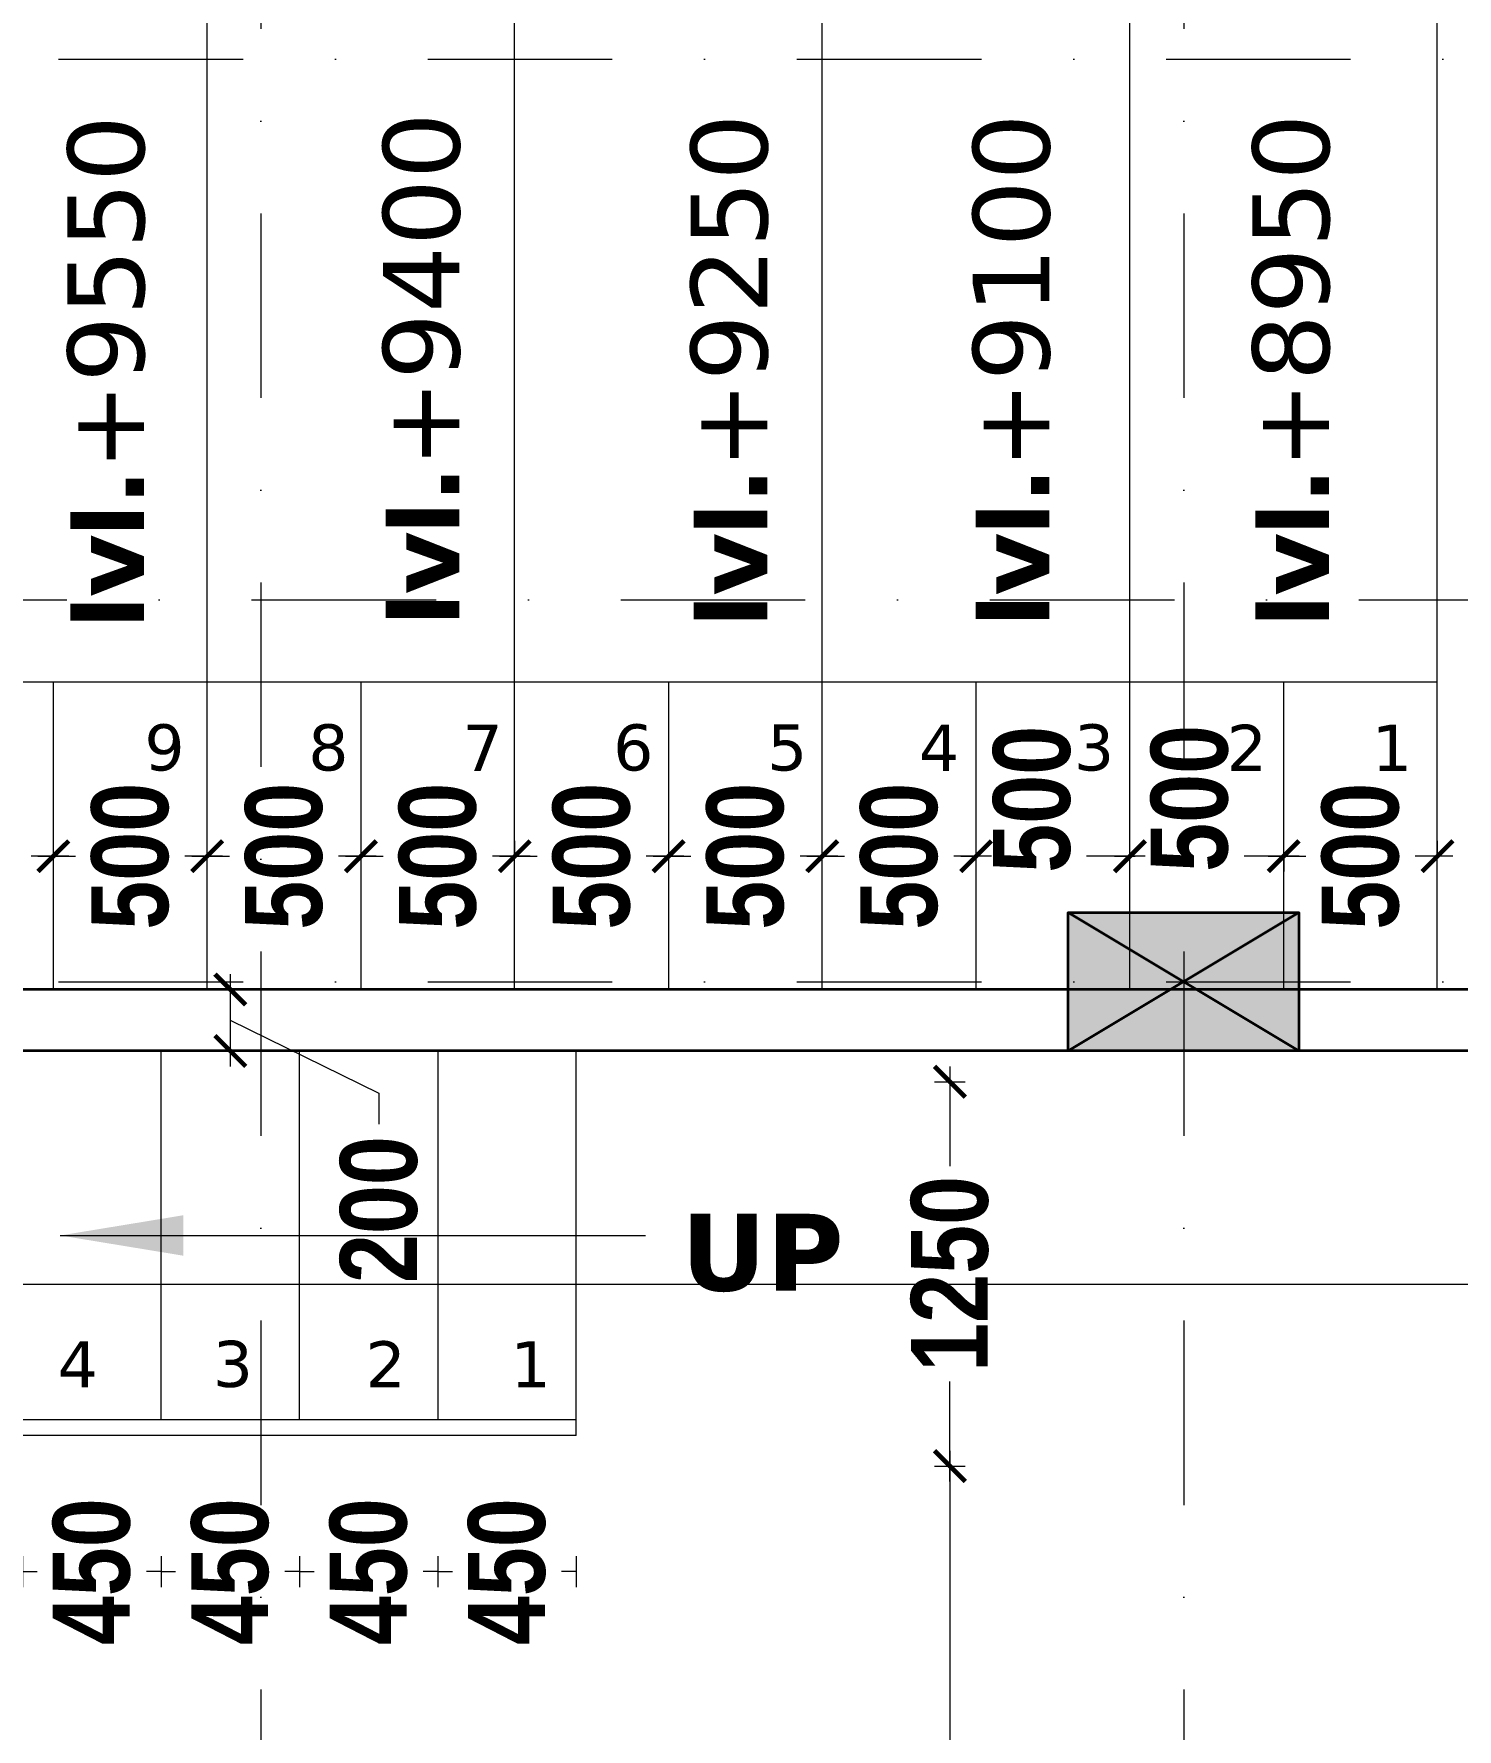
# Model space of a CAD drawing. Header units: millimetres. Extents: x -3092155 to 4513934, y -12317808 to 1850003.
# Drawn here: x -436252 to -431625, y -5541766 to -5536254 of the extents above; entities that cross this region are included whole.
import ezdxf

# ---------------------------------------------------------------- set-up
doc = ezdxf.new("R2010")
doc.units = ezdxf.units.MM
doc.header["$LTSCALE"] = 2
doc.header["$MEASUREMENT"] = 0
doc.header["$PDMODE"] = 34
doc.header["$PDSIZE"] = 500
doc.linetypes.add('DASHDOT', pattern=[1, 0.5, -0.25, 0, -0.25])
doc.layers.add('AEROW', color=7, linetype='Continuous', lineweight=15, true_color=0x0d0d0d)
for name, color, linetype, lineweight in [('coloumn', 10, 'Continuous', 35), ('D DIM', 250, 'Continuous', 9), ('GRID', 251, 'DASHDOT', 5), ('RAILING', 47, 'Continuous', 13), ('STAIR', 252, 'Continuous', 9), ('Step', 251, 'Continuous', 9), ('TEXT', 7, 'Continuous', 13), ('WAll', 250, 'Continuous', 35)]:
    doc.layers.add(name, color=color, linetype=linetype, lineweight=lineweight)
doc.styles.add('250', font='ARIALN.TTF', dxfattribs={"width": 0.5, "height": 150})
doc.styles.add('INNER DIM', font='ARIALNB.TTF', dxfattribs={"height": 250})
doc.styles.add('style2', font='verdana.ttf')
doc.dimstyles.new('250', dxfattribs={"dimscale": 0, "dimtxt": 150, "dimasz": 50, "dimexe": 50, "dimexo": 50, "dimgap": 50, "dimtad": 1, "dimdec": 0, "dimzin": 0, "dimdsep": 46, "dimtxsty": '250', "dimblk": 'OBLIQUE', "dimcen": 100, "dimdle": 50, "dimclrd": 256, "dimclre": 256, "dimclrt": 256, "dimadec": 0, "dimazin": 2, "dimtfac": 1, "dimtdec": 0, "dimtofl": 0, "dimtmove": 1, "dimatfit": 0, "dimfxl": 50, "dimtolj": 1, "dimtzin": 0, "dimlwd": -1, "dimlwe": -1, "dimarcsym": 1})
doc.dimstyles.new('external final', dxfattribs={"dimscale": 0, "dimtxt": 250, "dimasz": 100, "dimexe": 50, "dimexo": 50, "dimgap": 50, "dimtad": 0, "dimdec": 0, "dimzin": 0, "dimdsep": 46, "dimtxsty": 'INNER DIM', "dimblk": 'ARCHTICK', "dimcen": 100, "dimdle": 50, "dimclrd": 256, "dimclre": 256, "dimclrt": 256, "dimadec": 0, "dimazin": 0, "dimtfac": 1, "dimtdec": 0, "dimtix": 1, "dimtmove": 1, "dimatfit": 3, "dimfxl": 50, "dimfxlon": 1, "dimtolj": 1, "dimtzin": 0, "dimlwd": -1, "dimlwe": -1, "dimarcsym": 1})

# ---------------------------------------------------------------- blocks, each defined once
blk = doc.blocks.new('_Oblique')
at = {"color": 0, "linetype": 'ByBlock', "lineweight": -2}
blk.add_line((-0.5, -0.5), (0.5, 0.5), dxfattribs=at)
blk = doc.blocks.new('_ArchTick')
at = {"color": 0, "linetype": 'ByBlock', "const_width": 0.15}
blk.add_lwpolyline([(-0.5, -0.5), (0.5, 0.5)], dxfattribs=at)
blk = doc.blocks.new('*D381')
at = {"layer": 'D DIM', "ltscale": 100, "transparency": 16777216}
for p, q in [((-435613.7, -5539311.2), (-435613.7, -5539611.2)), ((-435638.5, -5539361.2), (-435563.7, -5539361.2)), ((-435613.7, -5539461.2), (-435130.3, -5539698.7)), ((-435663.7, -5539561.2), (-435563.7, -5539561.2)), ((-435130.3, -5539698.7), (-435130.3, -5539798.7))]:
    blk.add_line(p, q, dxfattribs=at)
at = {"layer": 'Defpoints', "color": 0, "lineweight": 50, "ltscale": 100, "transparency": 16777216}
for p in [(-435688.5, -5539361.2), (-435838.5, -5539561.2), (-435613.7, -5539561.2)]:
    blk.add_point(p, dxfattribs=at)
at = {"layer": 'D DIM', "ltscale": 100, "transparency": 16777216, "xscale": 100, "yscale": 100, "zscale": 100}
for p, rotation in [((-435613.7, -5539361.2), 90), ((-435613.7, -5539561.2), 270)]:
    blk.add_blockref('_ArchTick', p, dxfattribs=dict(at, rotation=rotation))
at = {"layer": 'D DIM', "ltscale": 100, "transparency": 16777216, "insert": (-435130.3, -5540077), "char_height": 250, "attachment_point": 5, "rotation": 90, "style": 'INNER DIM'}
blk.add_mtext('\\A1;200', dxfattribs=at)
blk = doc.blocks.new('*D442')
at = {"layer": 'D DIM', "ltscale": 100, "transparency": 16777216}
for p, q in [((-436738.5, -5540269.2), (-436738.5, -5540369.2)), ((-425568.5, -5540269.2), (-425568.5, -5540369.2)), ((-436788.5, -5540319.2), (-431583.4, -5540319.2)), ((-425518.5, -5540319.2), (-430723.6, -5540319.2))]:
    blk.add_line(p, q, dxfattribs=at)
at = {"layer": 'Defpoints', "color": 0, "lineweight": 50, "ltscale": 100, "transparency": 16777216}
for p in [(-436738.5, -5539561.2), (-425568.5, -5539561.2), (-425568.5, -5540319.2)]:
    blk.add_point(p, dxfattribs=at)
at = {"layer": 'D DIM', "ltscale": 100, "transparency": 16777216, "xscale": 100, "yscale": 100, "zscale": 100, "rotation": 180}
blk.add_blockref('_ArchTick', (-436738.5, -5540319.2), dxfattribs=at)
at = {"layer": 'D DIM', "ltscale": 100, "transparency": 16777216, "xscale": 100, "yscale": 100, "zscale": 100}
blk.add_blockref('_ArchTick', (-425568.5, -5540319.2), dxfattribs=at)
at = {"layer": 'D DIM', "ltscale": 100, "transparency": 16777216, "insert": (-431153.5, -5540319.2), "char_height": 250, "attachment_point": 5, "style": 'INNER DIM'}
blk.add_mtext('\\A1;11170', dxfattribs=at)
blk = doc.blocks.new('*D739')
at = {"layer": 'D DIM', "ltscale": 100, "transparency": 16777216}
for p, q in [((-433274, -5540861.2), (-433274, -5542080)), ((-433324, -5540911.2), (-433224, -5540911.2)), ((-433274, -5544011.2), (-433274, -5542792.4)), ((-433324, -5543961.2), (-433224, -5543961.2))]:
    blk.add_line(p, q, dxfattribs=at)
at = {"layer": 'Defpoints', "color": 0, "lineweight": 50, "ltscale": 100, "transparency": 16777216}
for p in [(-434388.9, -5540911.2), (-433274, -5540911.2), (-434388.9, -5543961.2)]:
    blk.add_point(p, dxfattribs=at)
at = {"layer": 'D DIM', "ltscale": 100, "transparency": 16777216, "xscale": 100, "yscale": 100, "zscale": 100}
for p, rotation in [((-433274, -5540911.2), 90), ((-433274, -5543961.2), 270)]:
    blk.add_blockref('_ArchTick', p, dxfattribs=dict(at, rotation=rotation))
at = {"layer": 'D DIM', "ltscale": 100, "transparency": 16777216, "insert": (-433274, -5542436.2), "char_height": 250, "attachment_point": 5, "rotation": 90, "style": 'INNER DIM'}
blk.add_mtext('\\A1;3050', dxfattribs=at)
blk = doc.blocks.new('*D740')
at = {"layer": 'D DIM', "ltscale": 100, "transparency": 16777216}
for p, q in [((-433274, -5539611.2), (-433274, -5539936)), ((-433324, -5539661.2), (-433224, -5539661.2)), ((-433274, -5540961.2), (-433274, -5540636.4)), ((-433324, -5540911.2), (-433224, -5540911.2))]:
    blk.add_line(p, q, dxfattribs=at)
at = {"layer": 'Defpoints', "color": 0, "lineweight": 50, "ltscale": 100, "transparency": 16777216}
for p in [(-434388.9, -5539661.2), (-433274, -5539661.2), (-434388.9, -5540911.2)]:
    blk.add_point(p, dxfattribs=at)
at = {"layer": 'D DIM', "ltscale": 100, "transparency": 16777216, "xscale": 100, "yscale": 100, "zscale": 100}
for p, rotation in [((-433274, -5539661.2), 90), ((-433274, -5540911.2), 270)]:
    blk.add_blockref('_ArchTick', p, dxfattribs=dict(at, rotation=rotation))
at = {"layer": 'D DIM', "ltscale": 100, "transparency": 16777216, "insert": (-433274, -5540286.2), "char_height": 250, "attachment_point": 5, "rotation": 90, "style": 'INNER DIM'}
blk.add_mtext('\\A1;1250', dxfattribs=at)
blk = doc.blocks.new('*D781')
at = {"layer": 'D DIM', "ltscale": 100, "transparency": 16777216}
for p, q in [((-436288.9, -5541204.4), (-436288.9, -5541304.4)), ((-435838.9, -5541204.4), (-435838.9, -5541304.4)), ((-436288.9, -5541254.4), (-436241.5, -5541254.4)), ((-435838.9, -5541254.4), (-435886.4, -5541254.4))]:
    blk.add_line(p, q, dxfattribs=at)
at = {"layer": 'Defpoints', "color": 0, "lineweight": 50, "ltscale": 100, "transparency": 16777216}
for p in [(-436288.9, -5540811.2), (-435838.9, -5540811.2), (-435838.9, -5541254.4)]:
    blk.add_point(p, dxfattribs=at)
at = {"layer": 'D DIM', "ltscale": 100, "transparency": 16777216, "insert": (-436063.9, -5541254.4), "char_height": 250, "attachment_point": 5, "rotation": 90, "style": 'INNER DIM'}
blk.add_mtext('\\A1;450', dxfattribs=at)
blk = doc.blocks.new('*D782')
at = {"layer": 'D DIM', "ltscale": 100, "transparency": 16777216}
for p, q in [((-435838.9, -5541204.4), (-435838.9, -5541304.4)), ((-435388.9, -5541204.4), (-435388.9, -5541304.4)), ((-435838.9, -5541254.4), (-435791.5, -5541254.4)), ((-435388.9, -5541254.4), (-435436.4, -5541254.4))]:
    blk.add_line(p, q, dxfattribs=at)
at = {"layer": 'Defpoints', "color": 0, "lineweight": 50, "ltscale": 100, "transparency": 16777216}
for p in [(-435838.9, -5540811.2), (-435388.9, -5540811.2), (-435388.9, -5541254.4)]:
    blk.add_point(p, dxfattribs=at)
at = {"layer": 'D DIM', "ltscale": 100, "transparency": 16777216, "insert": (-435613.9, -5541254.4), "char_height": 250, "attachment_point": 5, "rotation": 90, "style": 'INNER DIM'}
blk.add_mtext('\\A1;450', dxfattribs=at)
blk = doc.blocks.new('*D783')
at = {"layer": 'D DIM', "ltscale": 100, "transparency": 16777216}
for p, q in [((-435388.9, -5541204.4), (-435388.9, -5541304.4)), ((-434938.9, -5541204.4), (-434938.9, -5541304.4)), ((-435388.9, -5541254.4), (-435341.5, -5541254.4)), ((-434938.9, -5541254.4), (-434986.4, -5541254.4))]:
    blk.add_line(p, q, dxfattribs=at)
at = {"layer": 'Defpoints', "color": 0, "lineweight": 50, "ltscale": 100, "transparency": 16777216}
for p in [(-435388.9, -5540811.2), (-434938.9, -5540811.2), (-434938.9, -5541254.4)]:
    blk.add_point(p, dxfattribs=at)
at = {"layer": 'D DIM', "ltscale": 100, "transparency": 16777216, "insert": (-435163.9, -5541254.4), "char_height": 250, "attachment_point": 5, "rotation": 90, "style": 'INNER DIM'}
blk.add_mtext('\\A1;450', dxfattribs=at)
blk = doc.blocks.new('*D784')
at = {"layer": 'D DIM', "ltscale": 100, "transparency": 16777216}
for p, q in [((-434938.9, -5541204.4), (-434938.9, -5541304.4)), ((-434488.9, -5541204.4), (-434488.9, -5541304.4)), ((-434938.9, -5541254.4), (-434891.5, -5541254.4)), ((-434488.9, -5541254.4), (-434536.4, -5541254.4))]:
    blk.add_line(p, q, dxfattribs=at)
at = {"layer": 'Defpoints', "color": 0, "lineweight": 50, "ltscale": 100, "transparency": 16777216}
for p in [(-434938.9, -5540811.2), (-434488.9, -5540811.2), (-434488.9, -5541254.4)]:
    blk.add_point(p, dxfattribs=at)
at = {"layer": 'D DIM', "ltscale": 100, "transparency": 16777216, "insert": (-434713.9, -5541254.4), "char_height": 250, "attachment_point": 5, "rotation": 90, "style": 'INNER DIM'}
blk.add_mtext('\\A1;450', dxfattribs=at)
blk = doc.blocks.new('*D834')
at = {"layer": 'D DIM', "ltscale": 100, "transparency": 16777216}
for p, q in [((-436688.9, -5538927.9), (-436688.9, -5538877.9)), ((-436188.9, -5538927.9), (-436188.9, -5538877.9)), ((-436738.9, -5538927.9), (-436616.5, -5538927.9)), ((-436138.9, -5538927.9), (-436261.4, -5538927.9))]:
    blk.add_line(p, q, dxfattribs=at)
at = {"layer": 'Defpoints', "color": 0, "lineweight": 50, "ltscale": 100, "transparency": 16777216}
for p in [(-436688.9, -5538927.9), (-436188.9, -5538927.9), (-436188.9, -5538927.9)]:
    blk.add_point(p, dxfattribs=at)
at = {"layer": 'D DIM', "ltscale": 100, "transparency": 16777216, "xscale": 100, "yscale": 100, "zscale": 100, "rotation": 180}
blk.add_blockref('_ArchTick', (-436688.9, -5538927.9), dxfattribs=at)
at = {"layer": 'D DIM', "ltscale": 100, "transparency": 16777216, "xscale": 100, "yscale": 100, "zscale": 100}
blk.add_blockref('_ArchTick', (-436188.9, -5538927.9), dxfattribs=at)
at = {"layer": 'D DIM', "ltscale": 100, "transparency": 16777216, "insert": (-436438.9, -5538927.9), "char_height": 250, "attachment_point": 5, "rotation": 90, "style": 'INNER DIM'}
blk.add_mtext('\\A1;500', dxfattribs=at)
blk = doc.blocks.new('*D835')
at = {"layer": 'D DIM', "ltscale": 100, "transparency": 16777216}
for p, q in [((-436188.9, -5538927.9), (-436188.9, -5538877.9)), ((-435688.9, -5538927.9), (-435688.9, -5538877.9)), ((-436238.9, -5538927.9), (-436116.5, -5538927.9)), ((-435638.9, -5538927.9), (-435761.4, -5538927.9))]:
    blk.add_line(p, q, dxfattribs=at)
at = {"layer": 'Defpoints', "color": 0, "lineweight": 50, "ltscale": 100, "transparency": 16777216}
for p in [(-436188.9, -5538927.9), (-435688.9, -5538927.9), (-435688.9, -5538927.9)]:
    blk.add_point(p, dxfattribs=at)
at = {"layer": 'D DIM', "ltscale": 100, "transparency": 16777216, "xscale": 100, "yscale": 100, "zscale": 100, "rotation": 180}
blk.add_blockref('_ArchTick', (-436188.9, -5538927.9), dxfattribs=at)
at = {"layer": 'D DIM', "ltscale": 100, "transparency": 16777216, "xscale": 100, "yscale": 100, "zscale": 100}
blk.add_blockref('_ArchTick', (-435688.9, -5538927.9), dxfattribs=at)
at = {"layer": 'D DIM', "ltscale": 100, "transparency": 16777216, "insert": (-435938.9, -5538927.9), "char_height": 250, "attachment_point": 5, "rotation": 90, "style": 'INNER DIM'}
blk.add_mtext('\\A1;500', dxfattribs=at)
blk = doc.blocks.new('*D836')
at = {"layer": 'D DIM', "ltscale": 100, "transparency": 16777216}
for p, q in [((-435688.9, -5538927.9), (-435688.9, -5538877.9)), ((-435738.9, -5538927.9), (-435616.5, -5538927.9)), ((-435138.9, -5538927.9), (-435261.4, -5538927.9)), ((-435188.9, -5538927.9), (-435188.9, -5538977.9))]:
    blk.add_line(p, q, dxfattribs=at)
at = {"layer": 'Defpoints', "color": 0, "lineweight": 50, "ltscale": 100, "transparency": 16777216}
for p in [(-435688.9, -5538927.9), (-435188.9, -5538927.9), (-435188.9, -5538927.9)]:
    blk.add_point(p, dxfattribs=at)
at = {"layer": 'D DIM', "ltscale": 100, "transparency": 16777216, "xscale": 100, "yscale": 100, "zscale": 100, "rotation": 180}
blk.add_blockref('_ArchTick', (-435688.9, -5538927.9), dxfattribs=at)
at = {"layer": 'D DIM', "ltscale": 100, "transparency": 16777216, "xscale": 100, "yscale": 100, "zscale": 100}
blk.add_blockref('_ArchTick', (-435188.9, -5538927.9), dxfattribs=at)
at = {"layer": 'D DIM', "ltscale": 100, "transparency": 16777216, "insert": (-435438.9, -5538927.9), "char_height": 250, "attachment_point": 5, "rotation": 90, "style": 'INNER DIM'}
blk.add_mtext('\\A1;500', dxfattribs=at)
blk = doc.blocks.new('*D837')
at = {"layer": 'D DIM', "ltscale": 100, "transparency": 16777216}
for p, q in [((-434688.9, -5538927.9), (-434688.9, -5538877.9)), ((-435238.9, -5538927.9), (-435116.5, -5538927.9)), ((-435188.9, -5538927.9), (-435188.9, -5538977.9)), ((-434638.9, -5538927.9), (-434761.4, -5538927.9))]:
    blk.add_line(p, q, dxfattribs=at)
at = {"layer": 'Defpoints', "color": 0, "lineweight": 50, "ltscale": 100, "transparency": 16777216}
for p in [(-435188.9, -5538927.9), (-434688.9, -5538927.9), (-434688.9, -5538927.9)]:
    blk.add_point(p, dxfattribs=at)
at = {"layer": 'D DIM', "ltscale": 100, "transparency": 16777216, "xscale": 100, "yscale": 100, "zscale": 100, "rotation": 180}
blk.add_blockref('_ArchTick', (-435188.9, -5538927.9), dxfattribs=at)
at = {"layer": 'D DIM', "ltscale": 100, "transparency": 16777216, "xscale": 100, "yscale": 100, "zscale": 100}
blk.add_blockref('_ArchTick', (-434688.9, -5538927.9), dxfattribs=at)
at = {"layer": 'D DIM', "ltscale": 100, "transparency": 16777216, "insert": (-434938.9, -5538927.9), "char_height": 250, "attachment_point": 5, "rotation": 90, "style": 'INNER DIM'}
blk.add_mtext('\\A1;500', dxfattribs=at)
blk = doc.blocks.new('*D838')
at = {"layer": 'D DIM', "ltscale": 100, "transparency": 16777216}
for p, q in [((-434688.9, -5538927.9), (-434688.9, -5538877.9)), ((-434738.9, -5538927.9), (-434616.5, -5538927.9)), ((-434138.9, -5538927.9), (-434261.4, -5538927.9)), ((-434188.9, -5538927.9), (-434188.9, -5538977.9))]:
    blk.add_line(p, q, dxfattribs=at)
at = {"layer": 'Defpoints', "color": 0, "lineweight": 50, "ltscale": 100, "transparency": 16777216}
for p in [(-434688.9, -5538927.9), (-434188.9, -5538927.9), (-434188.9, -5538927.9)]:
    blk.add_point(p, dxfattribs=at)
at = {"layer": 'D DIM', "ltscale": 100, "transparency": 16777216, "xscale": 100, "yscale": 100, "zscale": 100, "rotation": 180}
blk.add_blockref('_ArchTick', (-434688.9, -5538927.9), dxfattribs=at)
at = {"layer": 'D DIM', "ltscale": 100, "transparency": 16777216, "xscale": 100, "yscale": 100, "zscale": 100}
blk.add_blockref('_ArchTick', (-434188.9, -5538927.9), dxfattribs=at)
at = {"layer": 'D DIM', "ltscale": 100, "transparency": 16777216, "insert": (-434438.9, -5538927.9), "char_height": 250, "attachment_point": 5, "rotation": 90, "style": 'INNER DIM'}
blk.add_mtext('\\A1;500', dxfattribs=at)
blk = doc.blocks.new('*D839')
at = {"layer": 'D DIM', "ltscale": 100, "transparency": 16777216}
for p, q in [((-433688.9, -5538927.9), (-433688.9, -5538877.9)), ((-434238.9, -5538927.9), (-434116.5, -5538927.9)), ((-434188.9, -5538927.9), (-434188.9, -5538977.9)), ((-433638.9, -5538927.9), (-433761.4, -5538927.9))]:
    blk.add_line(p, q, dxfattribs=at)
at = {"layer": 'Defpoints', "color": 0, "lineweight": 50, "ltscale": 100, "transparency": 16777216}
for p in [(-434188.9, -5538927.9), (-433688.9, -5538927.9), (-433688.9, -5538927.9)]:
    blk.add_point(p, dxfattribs=at)
at = {"layer": 'D DIM', "ltscale": 100, "transparency": 16777216, "xscale": 100, "yscale": 100, "zscale": 100, "rotation": 180}
blk.add_blockref('_ArchTick', (-434188.9, -5538927.9), dxfattribs=at)
at = {"layer": 'D DIM', "ltscale": 100, "transparency": 16777216, "xscale": 100, "yscale": 100, "zscale": 100}
blk.add_blockref('_ArchTick', (-433688.9, -5538927.9), dxfattribs=at)
at = {"layer": 'D DIM', "ltscale": 100, "transparency": 16777216, "insert": (-433938.9, -5538927.9), "char_height": 250, "attachment_point": 5, "rotation": 90, "style": 'INNER DIM'}
blk.add_mtext('\\A1;500', dxfattribs=at)
blk = doc.blocks.new('*D840')
at = {"layer": 'D DIM', "ltscale": 100, "transparency": 16777216}
for p, q in [((-433688.9, -5538927.9), (-433688.9, -5538877.9)), ((-433188.9, -5538927.9), (-433188.9, -5538877.9)), ((-433738.9, -5538927.9), (-433616.5, -5538927.9)), ((-433138.9, -5538927.9), (-433261.4, -5538927.9))]:
    blk.add_line(p, q, dxfattribs=at)
at = {"layer": 'Defpoints', "color": 0, "lineweight": 50, "ltscale": 100, "transparency": 16777216}
for p in [(-433688.9, -5538927.9), (-433188.9, -5538927.9), (-433188.9, -5538927.9)]:
    blk.add_point(p, dxfattribs=at)
at = {"layer": 'D DIM', "ltscale": 100, "transparency": 16777216, "xscale": 100, "yscale": 100, "zscale": 100, "rotation": 180}
blk.add_blockref('_ArchTick', (-433688.9, -5538927.9), dxfattribs=at)
at = {"layer": 'D DIM', "ltscale": 100, "transparency": 16777216, "xscale": 100, "yscale": 100, "zscale": 100}
blk.add_blockref('_ArchTick', (-433188.9, -5538927.9), dxfattribs=at)
at = {"layer": 'D DIM', "ltscale": 100, "transparency": 16777216, "insert": (-433438.9, -5538927.9), "char_height": 250, "attachment_point": 5, "rotation": 90, "style": 'INNER DIM'}
blk.add_mtext('\\A1;500', dxfattribs=at)
blk = doc.blocks.new('*D841')
at = {"layer": 'D DIM', "ltscale": 100, "transparency": 16777216}
for p, q in [((-433188.9, -5538927.9), (-433188.9, -5538877.9)), ((-432688.9, -5538927.9), (-432688.9, -5538877.9)), ((-433238.9, -5538927.9), (-433184.7, -5538927.9)), ((-432638.9, -5538927.9), (-432829.6, -5538927.9))]:
    blk.add_line(p, q, dxfattribs=at)
at = {"layer": 'Defpoints', "color": 0, "lineweight": 50, "ltscale": 100, "transparency": 16777216}
for p in [(-433188.9, -5538927.9), (-432688.9, -5538927.9), (-432688.9, -5538927.9)]:
    blk.add_point(p, dxfattribs=at)
at = {"layer": 'D DIM', "ltscale": 100, "transparency": 16777216, "xscale": 100, "yscale": 100, "zscale": 100, "rotation": 180}
blk.add_blockref('_ArchTick', (-433188.9, -5538927.9), dxfattribs=at)
at = {"layer": 'D DIM', "ltscale": 100, "transparency": 16777216, "xscale": 100, "yscale": 100, "zscale": 100}
blk.add_blockref('_ArchTick', (-432688.9, -5538927.9), dxfattribs=at)
at = {"layer": 'D DIM', "ltscale": 100, "transparency": 16777216, "insert": (-433007.1, -5538742.7), "char_height": 250, "attachment_point": 5, "rotation": 90, "style": 'INNER DIM'}
blk.add_mtext('\\A1;500', dxfattribs=at)
blk = doc.blocks.new('*D842')
at = {"layer": 'D DIM', "ltscale": 100, "transparency": 16777216}
for p, q in [((-432688.9, -5538927.9), (-432688.9, -5538877.9)), ((-432738.9, -5538927.9), (-432672.2, -5538927.9)), ((-432138.9, -5538927.9), (-432317.1, -5538927.9)), ((-432188.9, -5538927.9), (-432188.9, -5538977.9))]:
    blk.add_line(p, q, dxfattribs=at)
at = {"layer": 'Defpoints', "color": 0, "lineweight": 50, "ltscale": 100, "transparency": 16777216}
for p in [(-432688.9, -5538927.9), (-432188.9, -5538927.9), (-432188.9, -5538927.9)]:
    blk.add_point(p, dxfattribs=at)
at = {"layer": 'D DIM', "ltscale": 100, "transparency": 16777216, "xscale": 100, "yscale": 100, "zscale": 100, "rotation": 180}
blk.add_blockref('_ArchTick', (-432688.9, -5538927.9), dxfattribs=at)
at = {"layer": 'D DIM', "ltscale": 100, "transparency": 16777216, "xscale": 100, "yscale": 100, "zscale": 100}
blk.add_blockref('_ArchTick', (-432188.9, -5538927.9), dxfattribs=at)
at = {"layer": 'D DIM', "ltscale": 100, "transparency": 16777216, "insert": (-432494.6, -5538739.7), "char_height": 250, "attachment_point": 5, "rotation": 90, "style": 'INNER DIM'}
blk.add_mtext('\\A1;500', dxfattribs=at)
blk = doc.blocks.new('*D843')
at = {"layer": 'D DIM', "ltscale": 100, "transparency": 16777216}
for p, q in [((-431688.9, -5538927.9), (-431688.9, -5538877.9)), ((-432238.9, -5538927.9), (-432116.5, -5538927.9)), ((-432188.9, -5538927.9), (-432188.9, -5538977.9)), ((-431638.9, -5538927.9), (-431761.4, -5538927.9))]:
    blk.add_line(p, q, dxfattribs=at)
at = {"layer": 'Defpoints', "color": 0, "lineweight": 50, "ltscale": 100, "transparency": 16777216}
for p in [(-432188.9, -5538927.9), (-431688.9, -5538927.9), (-431688.9, -5538927.9)]:
    blk.add_point(p, dxfattribs=at)
at = {"layer": 'D DIM', "ltscale": 100, "transparency": 16777216, "xscale": 100, "yscale": 100, "zscale": 100, "rotation": 180}
blk.add_blockref('_ArchTick', (-432188.9, -5538927.9), dxfattribs=at)
at = {"layer": 'D DIM', "ltscale": 100, "transparency": 16777216, "xscale": 100, "yscale": 100, "zscale": 100}
blk.add_blockref('_ArchTick', (-431688.9, -5538927.9), dxfattribs=at)
at = {"layer": 'D DIM', "ltscale": 100, "transparency": 16777216, "insert": (-431938.9, -5538927.9), "char_height": 250, "attachment_point": 5, "rotation": 90, "style": 'INNER DIM'}
blk.add_mtext('\\A1;500', dxfattribs=at)
blk = doc.blocks.new('*D954')
at = {"layer": 'D DIM', "ltscale": 100, "transparency": 16777216}
for p, q in [((-430738, -5533386.2), (-430738, -5535537.2)), ((-430788, -5533436.2), (-430688, -5533436.2)), ((-430738, -5538411.4), (-430738, -5536260.4)), ((-430788, -5538361.4), (-430688, -5538361.4))]:
    blk.add_line(p, q, dxfattribs=at)
at = {"layer": 'Defpoints', "color": 0, "lineweight": 50, "ltscale": 100, "transparency": 16777216}
for p in [(-431688.9, -5533436.2), (-431688.9, -5538361.4), (-430738, -5538361.4)]:
    blk.add_point(p, dxfattribs=at)
at = {"layer": 'D DIM', "ltscale": 100, "transparency": 16777216, "xscale": 100, "yscale": 100, "zscale": 100}
for p, rotation in [((-430738, -5533436.2), 90), ((-430738, -5538361.4), 270)]:
    blk.add_blockref('_ArchTick', p, dxfattribs=dict(at, rotation=rotation))
at = {"layer": 'D DIM', "lineweight": 30, "ltscale": 100, "transparency": 16777216, "insert": (-430738, -5535898.8), "char_height": 250, "attachment_point": 5, "rotation": 90, "style": 'INNER DIM'}
blk.add_mtext('\\A1;4925', dxfattribs=at)
blk = doc.blocks.new('*D955')
at = {"layer": 'D DIM', "ltscale": 100, "transparency": 16777216}
for p, q in [((-430738, -5538311.4), (-430738, -5538511.1)), ((-430788, -5538361.4), (-430688, -5538361.4)), ((-430738, -5539411.2), (-430738, -5539211.5)), ((-430788, -5539361.2), (-430688, -5539361.2))]:
    blk.add_line(p, q, dxfattribs=at)
at = {"layer": 'Defpoints', "color": 0, "lineweight": 50, "ltscale": 100, "transparency": 16777216}
for p in [(-431688.9, -5538361.4), (-431688.9, -5539361.2), (-430738, -5539361.2)]:
    blk.add_point(p, dxfattribs=at)
at = {"layer": 'D DIM', "ltscale": 100, "transparency": 16777216, "xscale": 100, "yscale": 100, "zscale": 100}
for p, rotation in [((-430738, -5538361.4), 90), ((-430738, -5539361.2), 270)]:
    blk.add_blockref('_ArchTick', p, dxfattribs=dict(at, rotation=rotation))
at = {"layer": 'D DIM', "lineweight": 30, "ltscale": 100, "transparency": 16777216, "insert": (-430738, -5538861.3), "char_height": 250, "attachment_point": 5, "rotation": 90, "style": 'INNER DIM'}
blk.add_mtext('\\A1;1000', dxfattribs=at)
blk = doc.blocks.new('S.F')
at = {"layer": 'coloumn', "ltscale": 100}
blk.add_hatch(color=256, dxfattribs=at).paths.add_polyline_path([(53530.5, -5847756.2), (53530.5, -5847306.2), (52780.5, -5847306.2), (52780.5, -5847756.2)])
for p, q in [((52780.5, -5847756.2), (52780.5, -5847306.2)), ((52780.5, -5847306.2), (53530.5, -5847306.2)), ((53530.5, -5847306.2), (53530.5, -5847756.2)), ((53530.5, -5847756.2), (52780.5, -5847756.2))]:
    blk.add_line(p, q, dxfattribs=at)
blk.add_lwpolyline([(53530.5, -5847756.2), (52780.5, -5847306.2), (53530.5, -5847306.2), (52780.5, -5847756.2)], dxfattribs=at)
blk = doc.blocks.new('YJJYH')
at = {"layer": 'Step', "ltscale": 100}
for p, q in [((-62187.6, -5701325.5), (-62187.6, -5695400.5)), ((-61187.6, -5701325.5), (-61187.6, -5695400.5)), ((-60187.6, -5701325.5), (-60187.6, -5695400.5)), ((-59187.6, -5701325.5), (-59187.6, -5695400.5)), ((-58187.6, -5701325.5), (-58187.6, -5695400.5)), ((-62687.6, -5700324.7), (-62687.6, -5701325.5)), ((-61687.6, -5700324.7), (-61687.6, -5701325.5)), ((-60687.6, -5700324.7), (-60687.6, -5701325.5)), ((-59687.6, -5700324.7), (-59687.6, -5701325.5)), ((-58687.6, -5700324.7), (-58687.6, -5701325.5))]:
    blk.add_line(p, q, dxfattribs=at)
at = {"layer": 'Step', "ltscale": 15000}
blk.add_line((-58187.6, -5700325.7), (-65012.6, -5700325.7), dxfattribs=at)

msp = doc.modelspace()

# ---------------------------------------------------------------- linework, layer by layer
at = {"layer": 'GRID', "color": 5, "ltscale": 600}
for p, q in [((-435513.9, -5499634.4), (-435513.9, -5584428.2)), ((-432513.9, -5499634.4), (-432513.9, -5584428.2))]:
    msp.add_line(p, q, dxfattribs=at)
at = {"layer": 'GRID', "color": 6, "ltscale": 600}
for p, q in [((-460173.8, -5536336.2), (-367334.4, -5536336.2)), ((-461946.7, -5538093.6), (-365561.9, -5538093.6)), ((-460173.8, -5539336.2), (-367334.4, -5539336.2))]:
    msp.add_line(p, q, dxfattribs=at)
at = {"layer": 'RAILING', "ltscale": 100}
for p, q in [((-434489.3, -5540811.2), (-434489.3, -5539561.2)), ((-434489.3, -5540761.2), (-438689.3, -5540761.2)), ((-434489.3, -5540811.2), (-438689.3, -5540811.2))]:
    msp.add_line(p, q, dxfattribs=at)
at = {"layer": 'STAIR', "ltscale": 100}
for p, q in [((-435839.3, -5539561.2), (-435839.3, -5540761.2)), ((-435389.3, -5539561.2), (-435389.3, -5540761.2)), ((-434939.3, -5539561.2), (-434939.3, -5540761.2))]:
    msp.add_line(p, q, dxfattribs=at)
at = {"layer": 'WAll', "ltscale": 100}
for p, q in [((-425769.3, -5539361.2), (-436739.3, -5539361.2)), ((-425569.3, -5539561.2), (-436739.3, -5539561.2))]:
    msp.add_line(p, q, dxfattribs=at)

# ---------------------------------------------------------------- block references
at = {"layer": 'coloumn'}
msp.add_blockref('S.F', (-485670.2, 308195), dxfattribs=at)
at = {"layer": 'D DIM'}
msp.add_blockref('YJJYH', (-373501.8, 161963.5), dxfattribs=at)

# ---------------------------------------------------------------- texts
at = {"layer": 'TEXT', "ltscale": 0.1, "char_height": 230, "attachment_point": 5, "rotation": 90, "style": 'style2'}
for s, insert in [('{\\fVerdana|b1|i0|c0|p34;\\T0.95;lvl.\\fVerdana|b0|i0|c0|p34;\\H1.0833x;\\T1;+9550}', (-436016, -5537353)), ('{\\fVerdana|b1|i0|c0|p34;\\T0.95;lvl.\\fVerdana|b0|i0|c0|p34;\\H1.0833x;\\T1;+9400}', (-434990.7, -5537343.8)), ('{\\fVerdana|b1|i0|c0|p34;\\T0.95;lvl.\\fVerdana|b0|i0|c0|p34;\\H1.0833x;\\T1;+9250}', (-433989.9, -5537348.4)), ('{\\fVerdana|b1|i0|c0|p34;\\T0.95;lvl.\\fVerdana|b0|i0|c0|p34;\\H1.0833x;\\T1;+9100}', (-433072.6, -5537347.9)), ('{\\fVerdana|b1|i0|c0|p34;\\T0.95;lvl.\\fVerdana|b0|i0|c0|p34;\\H1.0833x;\\T1;+8950}', (-432163.5, -5537348.4))]:
    msp.add_mtext(s, dxfattribs=dict(at, insert=insert))
at = {"layer": 'TEXT', "ltscale": 0.1, "attachment_point": 5, "style": 'style2'}
for s, insert, char_height in [('9', (-435827.5, -5538575.4), 150), ('8', (-435294.7, -5538575.4), 150), ('7', (-434793.1, -5538575.4), 150), ('6', (-434303.5, -5538575.4), 150), ('5', (-433803.2, -5538575.4), 150), ('4', (-433309.3, -5538575.4), 150), ('3', (-432805.3, -5538575.4), 150), ('2', (-432308.5, -5538575.4), 150), ('1', (-431837.1, -5538575.4), 150), ('{\\fVerdana|b1|i0|c0|p34;UP }', (-433884, -5540218.2), 250), ('4', (-436109.3, -5540580.2), 150), ('3', (-435605.3, -5540580.2), 150), ('2', (-435108.5, -5540580.2), 150), ('1', (-434637.1, -5540580.2), 150)]:
    msp.add_mtext(s, dxfattribs=dict(at, insert=insert, char_height=char_height))

# ---------------------------------------------------------------- dimensions: what is measured, and where the dimension line sits
at = {"layer": 'D DIM', "lineweight": 30, "ltscale": 100}
for base, p1, p2, picture, middle in [((-430738, -5538361.4), (-431688.9, -5533436.2), (-431688.9, -5538361.4), '*D954', (-430738, -5535898.8)), ((-430738, -5539361.2), (-431688.9, -5538361.4), (-431688.9, -5539361.2), '*D955', (-430738, -5538861.3))]:
    dim = msp.add_linear_dim(base=base, p1=p1, p2=p2, angle=90, dimstyle='external final', override={"dimscale": 1}, dxfattribs=at)
    dim.commit()
    dim.dimension.update_dxf_attribs({"geometry": picture, "text_midpoint": middle})
at = {"layer": 'D DIM', "ltscale": 100}
for base, p1, p2, picture, middle in [((-432688.9, -5538927.9), (-433188.9, -5538927.9), (-432688.9, -5538927.9), '*D841', (-433007.1, -5538742.7)), ((-432188.9, -5538927.9), (-432688.9, -5538927.9), (-432188.9, -5538927.9), '*D842', (-432494.6, -5538739.7))]:
    dim = msp.add_linear_dim(base=base, p1=p1, p2=p2, dimstyle='external final', override={"dimscale": 1}, dxfattribs=at)
    dim.commit()
    dim.dimension.update_dxf_attribs({"geometry": picture, "text_midpoint": middle, "dimtype": 160, "text_rotation": 90})
for base, p1, p2, picture, middle in [((-436188.9, -5538927.9), (-436688.9, -5538927.9), (-436188.9, -5538927.9), '*D834', (-436438.9, -5538927.9)), ((-435688.9, -5538927.9), (-436188.9, -5538927.9), (-435688.9, -5538927.9), '*D835', (-435938.9, -5538927.9)), ((-435188.9, -5538927.9), (-435688.9, -5538927.9), (-435188.9, -5538927.9), '*D836', (-435438.9, -5538927.9)), ((-434688.9, -5538927.9), (-435188.9, -5538927.9), (-434688.9, -5538927.9), '*D837', (-434938.9, -5538927.9)), ((-434188.9, -5538927.9), (-434688.9, -5538927.9), (-434188.9, -5538927.9), '*D838', (-434438.9, -5538927.9)), ((-433688.9, -5538927.9), (-434188.9, -5538927.9), (-433688.9, -5538927.9), '*D839', (-433938.9, -5538927.9)), ((-433188.9, -5538927.9), (-433688.9, -5538927.9), (-433188.9, -5538927.9), '*D840', (-433438.9, -5538927.9)), ((-431688.9, -5538927.9), (-432188.9, -5538927.9), (-431688.9, -5538927.9), '*D843', (-431938.9, -5538927.9)), ((-435838.9, -5541254.4), (-436288.9, -5540811.2), (-435838.9, -5540811.2), '*D781', (-436063.9, -5541254.4)), ((-435388.9, -5541254.4), (-435838.9, -5540811.2), (-435388.9, -5540811.2), '*D782', (-435613.9, -5541254.4)), ((-434938.9, -5541254.4), (-435388.9, -5540811.2), (-434938.9, -5540811.2), '*D783', (-435163.9, -5541254.4)), ((-434488.9, -5541254.4), (-434938.9, -5540811.2), (-434488.9, -5540811.2), '*D784', (-434713.9, -5541254.4))]:
    dim = msp.add_linear_dim(base=base, p1=p1, p2=p2, dimstyle='external final', override={"dimscale": 1}, dxfattribs=at)
    dim.commit()
    dim.dimension.update_dxf_attribs({"geometry": picture, "text_midpoint": middle, "text_rotation": 90})
dim = msp.add_linear_dim(base=(-435613.7, -5539561.2), p1=(-435688.5, -5539361.2), p2=(-435838.5, -5539561.2), angle=90, dimstyle='external final', override={"dimscale": 1}, dxfattribs=at)
dim.commit()
dim.dimension.update_dxf_attribs({"geometry": '*D381', "text_midpoint": (-435130.3, -5539848.7), "dimtype": 160})
dim = msp.add_linear_dim(base=(-425568.5, -5540319.2), p1=(-436738.5, -5539561.2), p2=(-425568.5, -5539561.2), dimstyle='external final', override={"dimscale": 1}, dxfattribs=at)
dim.commit()
dim.dimension.update_dxf_attribs({"geometry": '*D442', "text_midpoint": (-431153.5, -5540319.2)})
for base, p1, p2, picture, middle in [((-433274, -5539661.2), (-434388.9, -5540911.2), (-434388.9, -5539661.2), '*D740', (-433274, -5540286.2)), ((-433274, -5540911.2), (-434388.9, -5543961.2), (-434388.9, -5540911.2), '*D739', (-433274, -5542436.2))]:
    dim = msp.add_linear_dim(base=base, p1=p1, p2=p2, angle=90, dimstyle='external final', override={"dimscale": 1}, dxfattribs=at)
    dim.commit()
    dim.dimension.update_dxf_attribs({"geometry": picture, "text_midpoint": middle})

# ---------------------------------------------------------------- leaders
at = {"layer": 'AEROW', "lineweight": 35, "ltscale": 100}
msp.add_leader([(-436166.4, -5540161.2), (-434263.3, -5540161.2)], dimstyle='250', override={"dimscale": 1, "dimasz": 400, "dimfxl": 200, "dimfxlon": 1}, dxfattribs=at)

doc.saveas('drawing.dxf')
